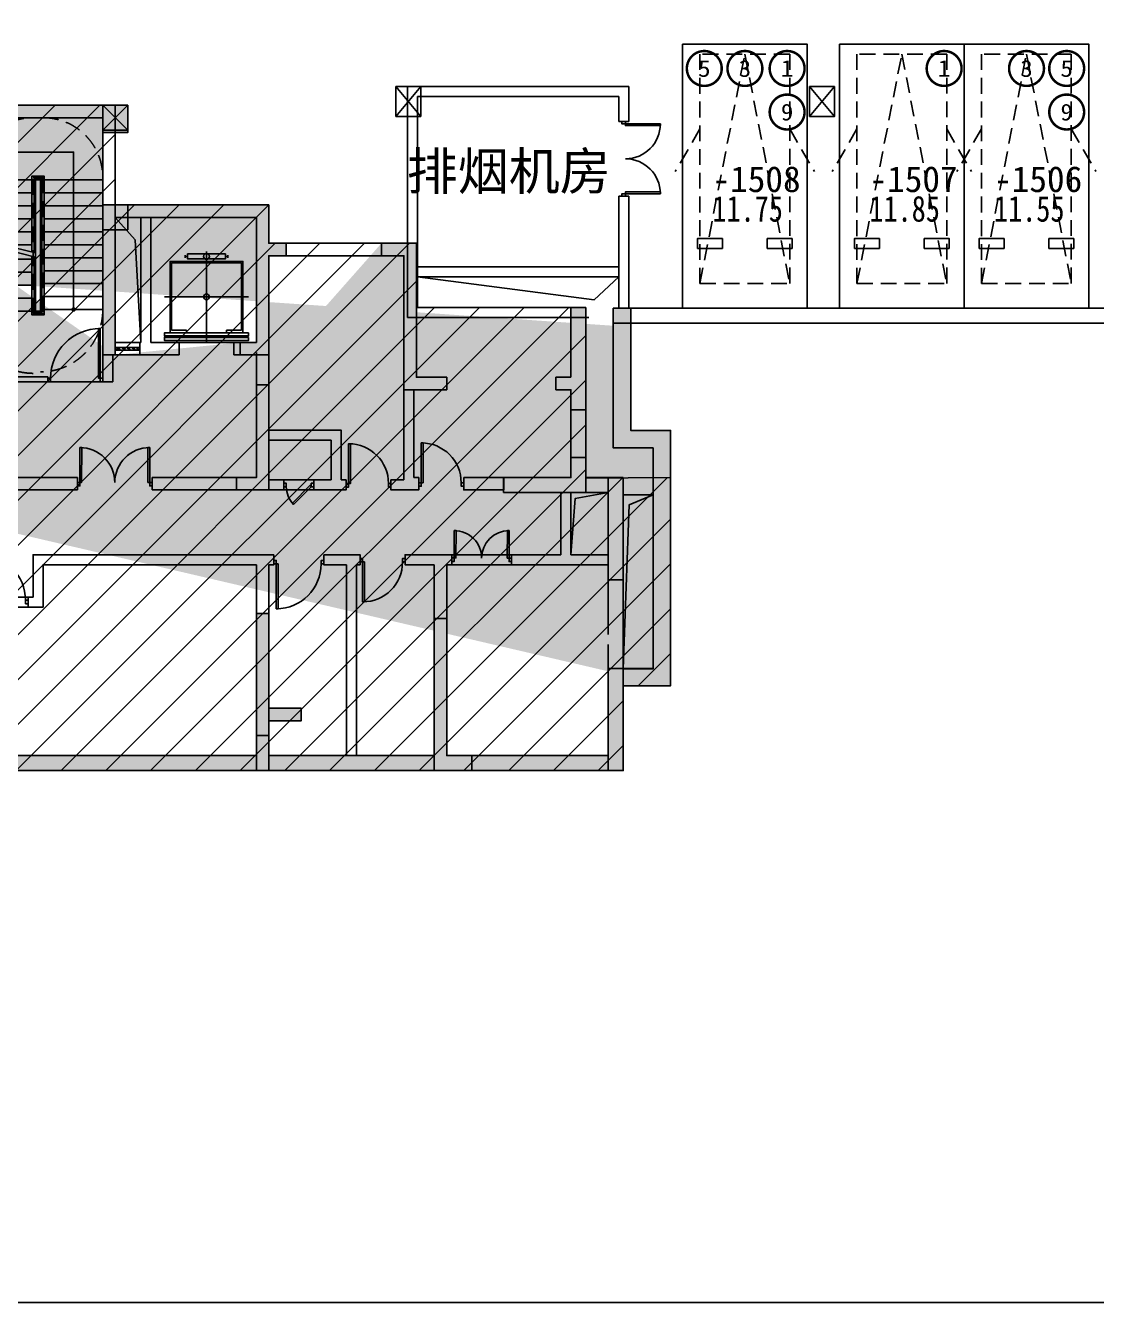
# Model space of a CAD drawing. Header units: millimetres. Extents: x 693907 to 1906102, y -24098 to 332602.
# Drawn here: x 770736 to 792222, y -24098 to 1524 of the extents above; entities that cross this region are included whole.
import ezdxf
from ezdxf.enums import TextEntityAlignment as Align

# ---------------------------------------------------------------- set-up
doc = ezdxf.new("R2010")
doc.units = ezdxf.units.MM
doc.header["$LTSCALE"] = 100
for name, pattern in [('A6-DK-B1F$0$HIDDEN2', [4.7625, 3.175, -1.5875]), ('X-CORE-BF$0$HIDDEN2', [4.7625, 3.175, -1.5875]), ('X-CORE-BF$0$XG-14CORE-SF$0$X1-CORE-SF$0$HIDDEN2', [4.7625, 3.175, -1.5875])]:
    doc.linetypes.add(name, pattern=pattern)
doc.layers.get('Defpoints').update_dxf_attribs({"color": 189})
for name, color, linetype in [('-ACO-TTLB', 153, 'Continuous'), ('18#-W-B1F$0$S-WALL-S', 4, 'Continuous'), ('18#-WTC-B1F$0$S-HATCH-X', 251, 'Continuous'), ('18#-WTC-B1F$0$S-WALL-S', 4, 'Continuous'), ('A-HATCH', 251, 'Continuous'), ('A-ROOM-IDEN', 31, 'Continuous'), ('A6-DK-B1F$0$A-CONC', 30, 'Continuous'), ('A6-DK-B1F$0$A-DOOR', 190, 'Continuous'), ('A6-DK-B1F$0$A-HOLE-FLOR', 242, 'Continuous'), ('A6-DK-B1F$0$A-PRKG', 175, 'A6-DK-B1F$0$HIDDEN2'), ('A6-DK-B1F$0$A-PRKG-SIGN', 252, 'Continuous'), ('A6-DK-B1F$0$A-WALL', 2, 'Continuous'), ('A6-W-B1$0$S-WALL-S', 4, 'Continuous'), ('a_parking_number', 120, 'Continuous'), ('a_parking_price', 211, 'Continuous'), ('X-BF-18$0$A-DOOR', 190, 'Continuous'), ('X-BF-18$0$A-ROOF', 140, 'Continuous'), ('X-BF-18$0$A-WALL', 2, 'Continuous'), ('X-BF-18$0$xref(dwg引用图层)', 7, 'Continuous'), ('X-BF-18$0$XU-CORE-1F-N$0$A-DOOR', 190, 'Continuous'), ('X-BF-18$0$XU-CORE-SF$0$A-DOOR', 190, 'Continuous'), ('X-BF-18$0$XU-CORE-SF$0$XU-CORE-SF$0$A-STAIR', 142, 'Continuous'), ('X-CORE-BF$0$A-HOLE-FLOR', 242, 'Continuous'), ('X-CORE-BF$0$A-INDEX', 134, 'Continuous'), ('X-CORE-BF$0$A-RAIL', 55, 'Continuous'), ('X-CORE-BF$0$A-STAIR', 142, 'Continuous'), ('X-CORE-BF$0$A-WALL', 2, 'Continuous'), ('X-CORE-BF$0$XU-CORE-28F-1F$0$A-STAIR', 142, 'Continuous'), ('X-CORE-BF$0$XU-CORE-SF$0$A-EVTR', 193, 'Continuous'), ('X-CORE-BF$0$XU-CORE-SF$0$XU-CORE-SF$0$A-DOOR', 190, 'Continuous'), ('X-CORE-BF$0$XU-CORE-SF$0$XU-CORE-SF$0$A-SILL', 135, 'Continuous'), ('X-CORE-BF$0$XU-CORE-SF$0$XU-CORE-SF$0$A-STAIR', 142, 'Continuous'), ('X-CORE-BF$0$XU-CORE-SF$0$XU-CORE-SF$0$A-WIND', 126, 'Continuous'), ('xref(dwg引用图层)', 7, 'Continuous')]:
    doc.layers.add(name, color=color, linetype=linetype)
doc.layers.add('A6-W-B1$0$S-EDIT', color=241, linetype='Continuous', plot=False)
doc.layers.add('X-CORE-BF$0$XG-14CORE-SF$0$X1-CORE-SF$0$-ACO-PLTW', color=220, linetype='X-CORE-BF$0$XG-14CORE-SF$0$X1-CORE-SF$0$HIDDEN2', plot=False)
doc.layers.add('LVTRY', color=6, linetype='Continuous', lineweight=18)
doc.layers.add('PUB_TEXT', color=7, linetype='Continuous', lineweight=15)
doc.layers.add('yichutu', color=7, linetype='Continuous', true_color=0xffffff, plot=False)
doc.styles.add('-黑体', font='simhei.ttf')
doc.styles.add('华文细黑', font='STXIHEI.TTF')
doc.styles.add('黑体', font='simhei.ttf', dxfattribs={"width": 0.8})

# ---------------------------------------------------------------- blocks, each defined once
blk = doc.blocks.new('*U312')
at = {"color": 0, "linetype": 'ByBlock', "lineweight": -2}
for points in [[(-1000, -35), (-950, -35), (-950, 35), (-1000, 35)], [(-50, -35), (0, -35), (0, 35), (-50, 35)], [(-85, -935), (-85, -35), (-50, -35), (-50, -935)]]:
    blk.add_lwpolyline(points, close=True, dxfattribs=at)
blk.add_arc((-50, -35), 900, 180, 270, dxfattribs=at)
blk = doc.blocks.new('*U320')
at = {"linetype": 'ByBlock', "lineweight": -2}
for points in [[(0, -35), (50, -35), (50, 35), (0, 35)], [(1450, -36), (1500, -36), (1500, 34), (1450, 34)], [(84, -735), (85, -35), (50, -35), (49, -735)], [(1414, -736), (1415, -36), (1450, -36), (1449, -736)]]:
    blk.add_lwpolyline(points, close=True, dxfattribs=at)
for centre, start, end in [((50, -35), 269.9503, 359.9503), ((1450, -36), 179.9503, 269.9503)]:
    blk.add_arc(centre, 700, start, end, dxfattribs=at)
blk = doc.blocks.new('*U321')
at = {"linetype": 'ByBlock', "lineweight": -2}
for points in [[(0, -35), (50, -35), (50, 35), (0, 35)], [(1150, -36), (1200, -36), (1200, 34), (1150, 34)], [(84, -585), (85, -35), (50, -35), (49, -585)], [(1114, -586), (1115, -36), (1150, -36), (1149, -586)]]:
    blk.add_lwpolyline(points, close=True, dxfattribs=at)
for centre, start, end in [((50, -35), 269.9503, 359.9503), ((1150, -36), 179.9503, 269.9503)]:
    blk.add_arc(centre, 550, start, end, dxfattribs=at)
blk = doc.blocks.new('*U322')
at = {"color": 0, "linetype": 'ByBlock', "lineweight": -2}
for points in [[(-85, 835), (-85, 35), (-50, 35), (-50, 835)], [(-900, 35), (-850, 35), (-850, -35), (-900, -35)], [(-50, 35), (0, 35), (0, -35), (-50, -35)]]:
    blk.add_lwpolyline(points, close=True, dxfattribs=at)
blk.add_arc((-50, 35), 800, 90, 180, dxfattribs=at)
blk = doc.blocks.new('*U323')
at = {"color": 0, "linetype": 'ByBlock', "lineweight": -2}
for points in [[(-85, 835), (-85, 35), (-50, 35), (-50, 835)], [(-900, 35), (-850, 35), (-850, -35), (-900, -35)], [(-50, 35), (0, 35), (0, -35), (-50, -35)]]:
    blk.add_lwpolyline(points, close=True, dxfattribs=at)
blk.add_arc((-50, 35), 800, 90, 180, dxfattribs=at)
blk = doc.blocks.new('*U316')
at = {"color": 0, "linetype": 'ByBlock', "lineweight": -2}
for points in [[(85, 935), (85, 35), (50, 35), (50, 935)], [(50, 35), (0, 35), (0, -35), (50, -35)], [(1000, 35), (950, 35), (950, -35), (1000, -35)]]:
    blk.add_lwpolyline(points, close=True, dxfattribs=at)
blk.add_arc((50, 35), 900, 360, 90, dxfattribs=at)
blk = doc.blocks.new('*U317')
at = {"color": 0, "linetype": 'ByBlock', "lineweight": -2}
for points in [[(-900, -35), (-850, -35), (-850, 35), (-900, 35)], [(-50, -35), (0, -35), (0, 35), (-50, 35)], [(-85, -835), (-85, -35), (-50, -35), (-50, -835)]]:
    blk.add_lwpolyline(points, close=True, dxfattribs=at)
blk.add_arc((-50, -35), 800, 180, 270, dxfattribs=at)
blk = doc.blocks.new('X-CORE-BF$0$XU-CORE-SF$0$A-EVTR-a')
for p, q in [((0, 1825), (0, 0)), ((-430, 1700), (-430, 1750)), ((-380, 1725), (-430, 1725)), ((380, 1725), (430, 1725)), ((430, 1700), (430, 1750)), ((844, 915), (-844, 915)), ((550, 0), (-550, 0))]:
    blk.add_line(p, q)
for points in [[(-731, 190), (-731, 1625), (731, 1625), (731, 190)], [(-700, 245), (-700, 1595), (700, 1595), (700, 245)], [(-400, 245), (-700, 245)], [(-400, 190), (-400, 245)], [(700, 245), (400, 245)], [(400, 245), (400, 190)]]:
    blk.add_lwpolyline(points)
for points in [[(-380, 1775), (380, 1775), (380, 1675), (-380, 1675)], [(844, 190), (844, 130), (-844, 130), (-844, 190)], [(844, 100), (844, 40), (-844, 40), (-844, 100)]]:
    blk.add_lwpolyline(points, close=True)
blk.add_circle((0, 1725), 60)
blk.add_ellipse((0, 915), major_axis=(-60.1, 0), ratio=0.918919, start_param=-1.570796, end_param=4.712389)
blk = doc.blocks.new('*U236')
for p, q in [((-25, 0), (-25, 490)), ((25, 0), (25, 490))]:
    blk.add_line(p, q)
for points in [[(25, 490), (-25, 490), (-25, 440), (25, 440)], [(25, 490), (-25, 490), (-25, 440), (25, 440)], [(22, 487), (-22, 487), (-22, 443), (22, 443)], [(22, 487), (-22, 487), (-22, 443), (22, 443)], [(16, 395), (13, 395), (13, 399), (-16, 445), (-16, 450), (-13, 450), (-13, 446), (16, 400), (16, 395)], [(16, 295), (13, 295), (13, 299), (-16, 345), (-16, 350), (-13, 350), (-13, 346), (16, 300), (16, 295)], [(25, 0), (-25, 0), (-25, 50), (25, 50)], [(25, 0), (-25, 0), (-25, 50), (25, 50)], [(22, 3), (-22, 3), (-22, 47), (22, 47)], [(22, 3), (-22, 3), (-22, 47), (22, 47)], [(16, 195), (13, 195), (13, 199), (-16, 245), (-16, 250), (-13, 250), (-13, 246), (16, 200), (16, 195)], [(16, 95), (13, 95), (13, 99), (-16, 145), (-16, 150), (-13, 150), (-13, 146), (16, 100), (16, 95)]]:
    blk.add_lwpolyline(points, close=True)
blk = doc.blocks.new('*U237')
at = {"color": 0, "linetype": 'ByBlock', "lineweight": -2}
for points in [[(-85, 1035), (-85, 35), (-50, 35), (-50, 1035)], [(-1100, 35), (-1050, 35), (-1050, -35), (-1100, -35)], [(-50, 35), (0, 35), (0, -35), (-50, -35)]]:
    blk.add_lwpolyline(points, close=True, dxfattribs=at)
blk.add_arc((-50, 35), 1000, 90, 180, dxfattribs=at)
blk = doc.blocks.new('*U234')
blk.add_line((0, 1146), (0, 0))
at = {"const_width": 20}
blk.add_lwpolyline([(-103, 1092), (0, 1146), (103, 1092)], dxfattribs=at)
at = {"const_width": 45}
blk.add_lwpolyline([(-6, -22, 1), (6, 22, 1)], format="xyb", close=True, dxfattribs=at)
blk = doc.blocks.new('*U235')
blk.add_lwpolyline([(0, 0), (0, 3158), (1425, 3158), (1425, 1402)])
at = {"const_width": 20}
blk.add_lwpolyline([(1528, 1456), (1425, 1402), (1322, 1456)], dxfattribs=at)
at = {"const_width": 45}
blk.add_lwpolyline([(-6, -22, 1), (6, 22, 1)], format="xyb", close=True, dxfattribs=at)
blk = doc.blocks.new('X-CORE-BF')
at = {"layer": 'X-CORE-BF$0$A-HOLE-FLOR'}
blk.add_lwpolyline([(10090, 11610), (9693, 11157), (9580, 9100)], dxfattribs=at)
at = {"layer": 'X-CORE-BF$0$A-INDEX'}
for points in [[(12940, 11208), (12380, 11068), (12371, 10942), (12332, 11097), (12322, 10971), (11690, 10813)], [(12329, 11055), (11690, 10896)], [(12374, 10984), (12940, 11126)]]:
    blk.add_lwpolyline(points, dxfattribs=at)
at = {"layer": 'X-CORE-BF$0$A-RAIL'}
for points in [[(11765, 10914), (11765, 12435), (11515, 12435), (11515, 9655), (11765, 9655), (11765, 10832)], [(11715, 10819), (11715, 9705), (11565, 9705), (11565, 12385), (11715, 12385), (11715, 10902)]]:
    blk.add_lwpolyline(points, dxfattribs=at)
at = {"layer": 'X-CORE-BF$0$A-STAIR'}
blk.add_lwpolyline([(11590, 12360), (11590, 9730), (11690, 9730), (11690, 12360)], close=True, dxfattribs=at)
at = {"layer": 'X-CORE-BF$0$A-STAIR', "linetype": 'X-CORE-BF$0$HIDDEN2'}
for centre, radius, start, end in [((11540, 12410), 1200, 89.7585, 182.388), ((11740, 12410), 1200, 357.612, 90.2415), ((11590, 9760), 1250, 180, 270), ((11740, 9680), 1200, 270, 1.6924)]:
    blk.add_arc(centre, radius, start, end, dxfattribs=at)
at = {"layer": 'X-CORE-BF$0$A-WALL'}
for p, q in [((12940, 13610), (10340, 13610)), ((10340, 13610), (10340, 8410)), ((12940, 8410), (12940, 13610)), ((9380, 11610), (7260, 11610)), ((7260, 11610), (7260, 9100)), ((9380, 9100), (9380, 11610)), ((10090, 11610), (9580, 11610)), ((9580, 11610), (9580, 9100)), ((10090, 9100), (10090, 11610)), ((13190, 10890), (13190, 8310)), ((7260, 9100), (7710, 9100)), ((7710, 9100), (7710, 8850)), ((8810, 8850), (8810, 9100)), ((8810, 9100), (9380, 9100)), ((9580, 9100), (9600, 9100)), ((9600, 9100), (9600, 8850)), ((10090, 8850), (10090, 9100)), ((10090, 9100), (10090, 9100)), ((7710, 8850), (7583, 8850)), ((9600, 8850), (8810, 8850)), ((10140, 8850), (10090, 8850)), ((10140, 8310), (10140, 8850)), ((13190, 8510), (13190, 8510)), ((13190, 8510), (13190, 8310)), ((10340, 8310), (10140, 8310)), ((10340, 8410), (10340, 8410)), ((10340, 8410), (10340, 8310)), ((11440, 8310), (11440, 8410)), ((11440, 8410), (12940, 8410)), ((11660, 8310), (11440, 8310)), ((11780, 8310), (11660, 8310)), ((11660, 8310), (11660, 8310)), ((13190, 8310), (11780, 8310)), ((11780, 8310), (11780, 8310))]:
    blk.add_line(p, q, dxfattribs=at)
for points in [[(13190, 10890), (13190, 13860), (10090, 13860), (10090, 11610)], [(7010, 9100), (7010, 10790)]]:
    blk.add_lwpolyline(points, dxfattribs=at)
at = {"layer": 'X-CORE-BF$0$XG-14CORE-SF$0$X1-CORE-SF$0$-ACO-PLTW'}
blk.add_lwpolyline([(11740, 12410), (11540, 12410), (11540, 9680), (11740, 9680)], close=True, dxfattribs=at)
at = {"layer": 'X-CORE-BF$0$XU-CORE-28F-1F$0$A-STAIR'}
for p, q in [((11715, 11580), (11690, 11580)), ((12940, 11580), (11765, 11580)), ((11715, 11320), (11690, 11320)), ((12940, 11320), (11765, 11320)), ((11715, 11060), (11690, 11060)), ((12329, 11060), (11765, 11060)), ((12380, 11060), (12341, 11060)), ((12940, 11030), (12557, 11030)), ((11715, 10770), (11690, 10770)), ((12940, 10770), (11765, 10770)), ((11715, 10510), (11690, 10510)), ((12940, 10510), (11765, 10510)), ((11715, 10250), (11690, 10250)), ((12940, 10250), (11765, 10250)), ((11715, 9990), (11690, 9990)), ((12940, 9990), (11765, 9990)), ((11715, 9730), (11690, 9730)), ((12940, 9730), (11765, 9730))]:
    blk.add_line(p, q, dxfattribs=at)
for points in [[(11515, 12360), (10340, 12360)], [(11590, 12360), (11565, 12360)], [(11690, 12360), (11715, 12360)], [(11765, 12360), (12940, 12360)], [(11515, 12100), (10340, 12100)], [(11590, 12100), (11565, 12100)], [(11690, 12100), (11715, 12100)], [(11765, 12100), (12940, 12100)], [(11515, 11840), (10340, 11840)], [(11590, 11840), (11565, 11840)], [(11690, 11840), (11715, 11840)], [(11765, 11840), (12940, 11840)], [(11515, 11580), (10340, 11580)], [(11590, 11580), (11565, 11580)], [(11515, 11320), (10340, 11320)], [(11590, 11320), (11565, 11320)], [(11515, 11060), (10340, 11060)], [(11590, 11060), (11565, 11060)], [(11515, 10800), (10340, 10800)], [(11590, 10800), (11565, 10800)], [(11515, 10540), (10340, 10540)], [(11590, 10540), (11565, 10540)], [(11515, 10280), (10340, 10280)], [(11590, 10280), (11565, 10280)], [(11515, 10020), (10340, 10020)], [(11590, 10020), (11565, 10020)], [(11515, 9760), (10340, 9760)], [(11590, 9760), (11565, 9760)]]:
    blk.add_lwpolyline(points, dxfattribs=at)
at = {"layer": 'X-CORE-BF$0$XU-CORE-SF$0$XU-CORE-SF$0$A-SILL'}
for points in [[(9600, 9100), (10090, 9100)], [(9600, 8850), (10090, 8850)]]:
    blk.add_lwpolyline(points, dxfattribs=at)
at = {"layer": 'X-CORE-BF$0$XU-CORE-SF$0$XU-CORE-SF$0$A-STAIR'}
blk.add_lwpolyline([(11440, 8310), (10340, 8310)], dxfattribs=at)
at = {"layer": 'X-CORE-BF$0$A-INDEX'}
blk.add_blockref('*U235', (10927, 9760), dxfattribs=at)
at = {"layer": 'X-CORE-BF$0$A-INDEX', "xscale": -1}
blk.add_blockref('*U234', (12352, 9730), dxfattribs=at)
at = {"layer": 'X-CORE-BF$0$XU-CORE-SF$0$A-EVTR', "xscale": -1}
blk.add_blockref('X-CORE-BF$0$XU-CORE-SF$0$A-EVTR-a', (8260, 9100), dxfattribs=at)
at = {"layer": 'X-CORE-BF$0$XU-CORE-SF$0$XU-CORE-SF$0$A-DOOR', "extrusion": (0, 0, -1), "zscale": -1}
blk.add_blockref('*U237', (-10340, 8345), dxfattribs=at)
at = {"layer": 'X-CORE-BF$0$XU-CORE-SF$0$XU-CORE-SF$0$A-WIND', "rotation": 270}
blk.add_blockref('*U236', (9600, 8973), dxfattribs=at)
blk = doc.blocks.new('*U314')
at = {"linetype": 'ByBlock', "lineweight": -2}
for points in [[(-428, 364), (-75, 10), (-50, 35), (-404, 389)], [(-600, 35), (-550, 35), (-550, -35), (-600, -35)], [(-50, 35), (0, 35), (0, -35), (-50, -35)]]:
    blk.add_lwpolyline(points, close=True, dxfattribs=at)
blk.add_arc((-50, 35), 500, 135, 180, dxfattribs=at)
blk = doc.blocks.new('X-BF-18')
at = {"layer": 'X-BF-18$0$A-ROOF', "color": 1, "linetype": 'Continuous', "ltscale": 0.5}
for points in [[(40200, 6090), (39450, 6090), (39450, 4840), (40200, 4840)], [(40500, 6040), (41100, 6040), (41100, 2550), (40500, 2550)]]:
    blk.add_lwpolyline(points, close=True, dxfattribs=at)
for points in [[(40200, 6090), (39534, 5967), (39450, 4840)], [(40500, 2550), (40621, 5843), (41100, 6040)]]:
    blk.add_lwpolyline(points, dxfattribs=at)
at = {"layer": 'X-BF-18$0$A-WALL'}
for p, q in [((36300, 8150), (36300, 7390)), ((36300, 7390), (36300, 6390)), ((37300, 6390), (38103, 6390)), ((38103, 6390), (38103, 6140)), ((38103, 6140), (37883, 6140)), ((37883, 6140), (37883, 6140)), ((31340, 4840), (30324, 4840)), ((30324, 4640), (31417, 4640)), ((31340, 4840), (33141, 4840)), ((33141, 4640), (31340, 4640))]:
    blk.add_line(p, q, dxfattribs=at)
for points in [[(33740, 11090), (35050, 11090), (35050, 11090), (36100, 11090), (36100, 11090)], [(33740, 10840), (34850, 10840), (34850, 10840), (36100, 10840)], [(31050, 6389), (33140, 6389), (33140, 8900)], [(33390, 6340), (33390, 8900)], [(36100, 7390), (36100, 8150)], [(39450, 6790), (39450, 7750)], [(39750, 6790), (39750, 7750)], [(34841, 6340), (34841, 7340), (33390, 7340)], [(36100, 6340), (36100, 7390)], [(34641, 7140), (33390, 7140)], [(34641, 6340), (34641, 7140)], [(24250, 6639), (24250, 6141), (29550, 6141)], [(27210, 6389), (29550, 6389)], [(29550, 6141), (29550, 6390)], [(31050, 6140), (31050, 6389)], [(33390, 6340), (33691, 6340), (33691, 6140)], [(34841, 6340), (34941, 6340), (34941, 6140), (34291, 6140)], [(34291, 6140), (34291, 6340), (34641, 6340)], [(36100, 6340), (35841, 6340), (35841, 6140), (36100, 6140)], [(36300, 6390), (36400, 6390), (36400, 6140), (36100, 6140)], [(37883, 6140), (37300, 6140), (37300, 6390)], [(31050, 6140), (33390, 6140)], [(33691, 6140), (33390, 6140)], [(39250, 4840), (39250, 6090)], [(39450, 4840), (39450, 6090)], [(40500, 6040), (41100, 6040), (41100, 2550), (40500, 2550)], [(30324, 4840), (28661, 4840), (28660, 3991), (28560, 3991), (28560, 3791), (28860, 3791), (28861, 4640), (30351, 4640)], [(33141, 4640), (33140, 690)], [(33491, 4840), (33141, 4840)], [(33491, 4840), (33491, 4640), (33391, 4640), (33390, 690)], [(34491, 4840), (35223, 4840), (35223, 4640), (35150, 4640)], [(34950, 4640), (34491, 4640), (34491, 4840)], [(34950, 810), (34950, 4640)], [(35150, 810), (35150, 4640)], [(36960, 4840), (36123, 4840), (36123, 4640), (36710, 4640)], [(36710, 3560), (36710, 4640)], [(37060, 4840), (37060, 4640), (36960, 4640)], [(36960, 4840), (37060, 4840)], [(36960, 3560), (36960, 4640)], [(39450, 4840), (40200, 4840), (40200, 4640), (38260, 4640), (38260, 4840), (39250, 4840)], [(40200, 4340), (40200, 3240)], [(40500, 4340), (40500, 2560)], [(40200, 3040), (40200, 2560)]]:
    blk.add_lwpolyline(points, dxfattribs=at)
at = {"layer": 'X-BF-18$0$XU-CORE-SF$0$XU-CORE-SF$0$A-STAIR'}
for points in [[(34291, 6340), (33691, 6340)], [(34291, 6140), (33691, 6140)], [(37060, 4840), (38260, 4840)], [(37060, 4640), (38260, 4640)], [(27560, 3991), (28560, 3991)], [(27560, 3791), (28560, 3791)]]:
    blk.add_lwpolyline(points, dxfattribs=at)
at = {"layer": 'X-BF-18$0$A-DOOR', "xscale": -1, "rotation": 180}
blk.add_blockref('*U314', (34291, 6240), dxfattribs=at)
at = {"layer": 'X-BF-18$0$xref(dwg引用图层)', "xscale": -1}
blk.add_blockref('X-CORE-BF', (40400, 0), dxfattribs=at)
at = {"layer": 'X-BF-18$0$XU-CORE-1F-N$0$A-DOOR', "rotation": 180}
for name, p in [('*U320', (31050, 6255)), ('*U321', (38260, 4739))]:
    blk.add_blockref(name, p, dxfattribs=at)
at = {"layer": 'X-BF-18$0$XU-CORE-SF$0$A-DOOR', "extrusion": (0, 0, -1), "zscale": -1}
for name, p in [('*U322', (-34941, 6233)), ('*U323', (-36400, 6250)), ('*U312', (-33491, 4692)), ('*U317', (-35223, 4730))]:
    blk.add_blockref(name, p, dxfattribs=at)
at = {"layer": 'X-BF-18$0$XU-CORE-SF$0$A-DOOR', "extrusion": (0, 0, -1), "xscale": -1, "zscale": -1}
blk.add_blockref('*U316', (-27560, 3891), dxfattribs=at)
blk = doc.blocks.new('18#-W-B1F$0$A$C2C875332')
at = {"layer": '18#-W-B1F$0$S-WALL-S', "color": 0, "linetype": 'ByBlock'}
blk.add_lwpolyline([(-4250, 8150), (-3440, 8150), (-3440, 8400), (-4000, 8400), (-4000, 11090), (-4650, 11090), (-4650, 10840), (-4250, 10840)], close=True, dxfattribs=at)
blk = doc.blocks.new('18#-W-B1F', base_point=(-68204, -144150))
at = {"layer": '18#-W-B1F$0$S-WALL-S', "color": 0, "linetype": 'ByBlock'}
for points in [[(-57864, -130290), (-57864, -130840), (-58364, -130840), (-58364, -130290)], [(-38144, -130290), (-38144, -130840), (-37644, -130840), (-37644, -130290)], [(-57864, -132290), (-57864, -132790), (-58364, -132790), (-58364, -132290)], [(-38144, -132290), (-38144, -132790), (-37644, -132790), (-37644, -132290)], [(-64764, -136000), (-63904, -136000), (-63904, -133310), (-63454, -133310), (-63454, -133060), (-64154, -133060), (-64154, -135750), (-64764, -135750)], [(-31244, -136000), (-32104, -136000), (-32104, -133310), (-32554, -133310), (-32554, -133060), (-31854, -133060), (-31854, -135750), (-31244, -135750)], [(-67254, -135750), (-66954, -135750), (-66954, -136000), (-67254, -136000), (-67254, -136400), (-67554, -136400), (-67554, -134350), (-67254, -134350)], [(-48904, -135750), (-49254, -135750), (-49254, -136000), (-48904, -136000), (-48904, -136400), (-48654, -136400), (-48654, -134415), (-48904, -134415)], [(-47104, -135750), (-46754, -135750), (-46754, -136000), (-47104, -136000), (-47104, -136400), (-47354, -136400), (-47354, -134415), (-47104, -134415)], [(-28754, -135750), (-29054, -135750), (-29054, -136000), (-28754, -136000), (-28754, -136400), (-28454, -136400), (-28454, -134350), (-28754, -134350)], [(-60544, -137760), (-60944, -137760), (-60944, -135900), (-61194, -135900), (-61194, -138010), (-60544, -138010)], [(-35464, -137760), (-35064, -137760), (-35064, -135900), (-34814, -135900), (-34814, -138010), (-35464, -138010)], [(-67554, -136400), (-67254, -136400), (-67254, -137360), (-67554, -137360)], [(-67554, -137360), (-67554, -138060), (-65904, -138060), (-65904, -137760), (-67254, -137760), (-67254, -137360)], [(-55014, -137510), (-55014, -138010), (-55664, -138010), (-55664, -137510)], [(-48904, -137360), (-48904, -137760), (-50704, -137760), (-50704, -138010), (-48654, -138010), (-48654, -137360)], [(-47104, -137360), (-47104, -137760), (-45304, -137760), (-45304, -138010), (-47354, -138010), (-47354, -137360)], [(-40344, -137510), (-40344, -138010), (-40994, -138010), (-40994, -137510)], [(-28454, -137360), (-28454, -138060), (-30104, -138060), (-30104, -137760), (-28754, -137760), (-28754, -137360)], [(-68304, -137760), (-68304, -139810), (-68004, -139810), (-68004, -137760)], [(-68004, -137760), (-67554, -137760), (-67554, -138060), (-68004, -138060)], [(-28004, -137760), (-28454, -137760), (-28454, -138060), (-28004, -138060)], [(-27704, -137760), (-27704, -139810), (-28004, -139810), (-28004, -137760)], [(-65264, -143640), (-64514, -143640), (-64514, -140590), (-64764, -140590), (-64764, -143340), (-65264, -143340)], [(-60944, -142940), (-60944, -140490), (-61194, -140490), (-61194, -142390), (-61844, -142390), (-61844, -142640), (-61194, -142640), (-61194, -142940)], [(-55014, -140490), (-55264, -140490), (-55264, -142940), (-55014, -142940), (-55014, -142640), (-54364, -142640), (-54364, -142390), (-55014, -142390)], [(-50944, -143640), (-50944, -143340), (-51444, -143340), (-51444, -140590), (-51694, -140590), (-51694, -143640)], [(-45064, -143640), (-45064, -143340), (-44564, -143340), (-44564, -140590), (-44314, -140590), (-44314, -143640)], [(-40994, -140490), (-40744, -140490), (-40744, -142940), (-40994, -142940), (-40994, -142640), (-41644, -142640), (-41644, -142390), (-40994, -142390)], [(-35064, -142940), (-35064, -140490), (-34814, -140490), (-34814, -142390), (-34164, -142390), (-34164, -142640), (-34814, -142640), (-34814, -142940)], [(-30744, -143640), (-31494, -143640), (-31494, -140590), (-31244, -140590), (-31244, -143340), (-30744, -143340)], [(-68004, -143640), (-68004, -141590), (-68304, -141590), (-68304, -143640)], [(-28004, -143640), (-28004, -141590), (-27704, -141590), (-27704, -143640)], [(-61194, -142940), (-60944, -142940), (-60944, -143640), (-61194, -143640)], [(-55264, -142940), (-55014, -142940), (-55014, -143640), (-55264, -143640)], [(-40744, -142940), (-40994, -142940), (-40994, -143640), (-40744, -143640)], [(-34814, -142940), (-35064, -142940), (-35064, -143640), (-34814, -143640)], [(-65264, -143340), (-68004, -143340), (-68004, -143640), (-65264, -143640)], [(-64514, -143640), (-61194, -143640), (-61194, -143340), (-64514, -143340)], [(-55264, -143340), (-60944, -143340), (-60944, -143640), (-55264, -143640)], [(-55014, -143340), (-51694, -143340), (-51694, -143640), (-55014, -143640)], [(-45064, -143340), (-50944, -143340), (-50944, -143640), (-45064, -143640)], [(-40994, -143340), (-44314, -143340), (-44314, -143640), (-40994, -143640)], [(-40744, -143340), (-35064, -143340), (-35064, -143640), (-40744, -143640)], [(-31494, -143640), (-34814, -143640), (-34814, -143340), (-31494, -143340)], [(-30744, -143340), (-28004, -143340), (-28004, -143640), (-30744, -143640)]]:
    blk.add_lwpolyline(points, close=True, dxfattribs=at)
for points in [[(-57864, -130290), (-57864, -130540), (-55264, -130540), (-55264, -136160), (-55014, -136160), (-55014, -133310), (-54664, -133310), (-54664, -133060), (-55014, -133060), (-55014, -130290), (-57864, -130290), (-57864, -130290)], [(-38144, -130290), (-38144, -130540), (-40744, -130540), (-40744, -135640), (-40744, -136160), (-40994, -136160), (-40994, -133310), (-41344, -133310), (-41344, -133060), (-40994, -133060), (-40994, -130290), (-38144, -130290), (-38144, -130290)], [(-58364, -132290), (-61194, -132290), (-61194, -133060), (-61544, -133060), (-61544, -133310), (-61194, -133310), (-61194, -135300), (-60621, -135300), (-60621, -135050), (-60944, -135050), (-60944, -132540), (-58364, -132540), (-58364, -132290)], [(-37644, -132290), (-34814, -132290), (-34814, -133060), (-34464, -133060), (-34464, -133310), (-34814, -133310), (-34814, -135300), (-35387, -135300), (-35387, -135050), (-35064, -135050), (-35064, -132540), (-37644, -132540), (-37644, -132290)], [(-58114, -132790), (-58114, -135300), (-57864, -135300), (-57864, -132790), (-58114, -132790)], [(-37894, -132790), (-38144, -132790), (-38144, -135300), (-37894, -135300), (-37894, -132790)], [(-26754, -141940), (-27704, -141940), (-27704, -141590), (-27104, -141590), (-27104, -138110), (-27104, -137760), (-27104, -137165), (-27904, -137165), (-27904, -134365), (-27554, -134365), (-27554, -136815), (-26754, -136815), (-26754, -141940)]]:
    blk.add_lwpolyline(points, dxfattribs=at)
blk.add_blockref('18#-W-B1F$0$A$C2C875332', (-48004, -144150), dxfattribs=at)
at = {"layer": '18#-W-B1F$0$S-WALL-S', "color": 0, "linetype": 'ByBlock', "xscale": -1}
blk.add_blockref('18#-W-B1F$0$A$C2C875332', (-48004, -144150), dxfattribs=at)
blk = doc.blocks.new('18#-WTC-B1F', base_point=(-68204, -144150))
at = {"layer": '18#-WTC-B1F$0$S-HATCH-X'}
h = blk.add_hatch(color=256, dxfattribs=at)
h.dxf.hatch_style = 1
h.paths.add_polyline_path([(-40744, -130540), (-38144, -130540), (-38144, -130290), (-40994, -130290), (-40994, -133060), (-41344, -133060), (-41344, -133310), (-40994, -133310), (-40994, -136160), (-40744, -136160), (-40744, -135640)])
h = blk.add_hatch(color=256, dxfattribs=at)
h.dxf.hatch_style = 1
h.paths.add_polyline_path([(-37644, -130290), (-38144, -130290), (-38144, -130540), (-38144, -130840), (-37644, -130840)])
h = blk.add_hatch(color=256, dxfattribs=at)
h.dxf.hatch_style = 1
h.paths.add_polyline_path([(-28004, -137760), (-28454, -137760), (-28454, -138060), (-28004, -138060)], flags=16)
edge = h.paths.add_edge_path(flags=16)
edge.add_line((-45304, -137760), (-45304, -138010))
edge.add_line((-45304, -138010), (-47354, -138010))
edge.add_line((-47354, -138010), (-47354, -137360))
edge.add_line((-47354, -137360), (-47104, -137360))
edge.add_line((-35464, -137710), (-35064, -137710))
edge.add_line((-35064, -137710), (-35064, -135900))
edge = h.paths.add_edge_path(flags=16)
edge.add_line((-35064, -135900), (-34814, -135900))
edge.add_line((-34814, -135900), (-34814, -137960))
edge.add_line((-34814, -137960), (-35464, -137960))
edge.add_line((-35464, -137960), (-35464, -137710))
edge.add_line((-31244, -136000), (-32104, -136000))
edge.add_line((-32104, -136000), (-32104, -133310))
edge.add_line((-32104, -133310), (-32554, -133310))
edge.add_line((-32554, -133310), (-32554, -133060))
edge = h.paths.add_edge_path(flags=16)
edge.add_line((-30104, -138060), (-30104, -137760))
edge.add_line((-30104, -137760), (-28754, -137760))
edge.add_line((-28754, -137760), (-28754, -137360))
edge.add_line((-28754, -137360), (-28454, -137360))
h.paths.add_polyline_path([(-27704, -137760), (-27704, -139810), (-28004, -139810), (-28004, -137760)], flags=16)
edge = h.paths.add_edge_path(flags=16)
edge.add_line((-31494, -140590), (-31244, -140590))
edge = h.paths.add_edge_path(flags=16)
edge.add_line((-31244, -140590), (-31244, -143340))
h.paths.add_polyline_path([(-28754, -135750), (-29054, -135750), (-29054, -136000), (-28754, -136000), (-28754, -136400), (-28454, -136400), (-28454, -134350), (-28754, -134350)], flags=16)
edge = h.paths.add_edge_path(flags=16)
edge.add_line((-35387, -135050), (-35064, -135050))
edge.add_line((-35064, -135050), (-35064, -132540))
edge.add_line((-35064, -132540), (-37894, -132540))
edge.add_line((-37894, -132540), (-37894, -135300))
edge = h.paths.add_edge_path(flags=16)
edge.add_line((-37894, -135300), (-38144, -135300))
edge.add_line((-38144, -135300), (-38144, -130540))
edge.add_line((-38144, -130540), (-40744, -130540))
edge.add_line((-40744, -130540), (-40744, -133310))
edge = h.paths.add_edge_path(flags=16)
edge.add_line((-48654, -138010), (-48654, -137360))
edge.add_line((-48654, -137360), (-48904, -137360))
edge.add_line((-60544, -137710), (-60944, -137710))
edge.add_line((-60944, -137710), (-60944, -135900))
edge.add_line((-60944, -135900), (-61194, -135900))
edge.add_line((-61194, -135900), (-61194, -137960))
edge.add_line((-61194, -137960), (-60544, -137960))
edge.add_line((-60544, -137960), (-60544, -137710))
edge = h.paths.add_edge_path()
edge.add_line((-27904, -134715), (-27554, -134715))
edge.add_line((-27554, -134715), (-27554, -136815))
edge.add_line((-27554, -136815), (-26754, -136815))
edge.add_line((-26754, -136815), (-26754, -141940))
edge.add_line((-52254, -136000), (-51444, -136000))
edge.add_line((-51444, -136000), (-51444, -135750))
edge.add_line((-51444, -135750), (-52004, -135750))
edge.add_line((-52004, -135750), (-52004, -133060))
h = blk.add_hatch(color=256, dxfattribs=at)
h.dxf.hatch_style = 1
h.paths.add_polyline_path([(-38144, -132290), (-37644, -132290), (-37644, -132790), (-38144, -132790)])
h = blk.add_hatch(color=256, dxfattribs=at)
h.dxf.hatch_style = 1
h.paths.add_polyline_path([(-34814, -132290), (-37644, -132290), (-37644, -132540), (-35064, -132540), (-35064, -135050), (-35387, -135050), (-35387, -135300), (-34814, -135300), (-34814, -133310), (-34464, -133310), (-34464, -133060), (-34814, -133060)])
h = blk.add_hatch(color=256, dxfattribs=at)
h.dxf.hatch_style = 1
h.paths.add_polyline_path([(-37894, -132790), (-38144, -132790), (-38144, -135300), (-37894, -135300)])
h = blk.add_hatch(color=256, dxfattribs=at)
h.dxf.hatch_style = 1
h.paths.add_polyline_path([(-28004, -137760), (-28454, -137760), (-28454, -138060), (-28004, -138060)], flags=16)
edge = h.paths.add_edge_path()
edge.add_line((-30744, -143340), (-28004, -143340))
edge.add_line((-28004, -143340), (-28004, -143640))
edge.add_line((-28004, -143640), (-30744, -143640))
edge.add_line((-30744, -143640), (-30744, -143340))
edge.add_line((-47104, -137360), (-47104, -137760))
edge.add_line((-47104, -137760), (-45304, -137760))
edge = h.paths.add_edge_path(flags=16)
edge.add_line((-45304, -137760), (-45304, -138010))
edge.add_line((-45304, -138010), (-47354, -138010))
edge.add_line((-47354, -138010), (-47354, -137360))
edge.add_line((-47354, -137360), (-47104, -137360))
edge.add_line((-35464, -137710), (-35064, -137710))
edge.add_line((-35064, -137710), (-35064, -135900))
edge = h.paths.add_edge_path(flags=16)
edge.add_line((-35064, -135900), (-34814, -135900))
edge.add_line((-34814, -135900), (-34814, -137960))
edge.add_line((-34814, -137960), (-35464, -137960))
edge.add_line((-35464, -137960), (-35464, -137710))
edge.add_line((-31244, -136000), (-32104, -136000))
edge.add_line((-32104, -136000), (-32104, -133310))
edge.add_line((-32104, -133310), (-32554, -133310))
edge.add_line((-32554, -133310), (-32554, -133060))
edge = h.paths.add_edge_path(flags=16)
edge.add_line((-30104, -138060), (-30104, -137760))
edge.add_line((-30104, -137760), (-28754, -137760))
edge.add_line((-28754, -137760), (-28754, -137360))
edge.add_line((-28754, -137360), (-28454, -137360))
edge = h.paths.add_edge_path(flags=16)
edge.add_line((-31494, -140590), (-31244, -140590))
edge = h.paths.add_edge_path(flags=16)
edge.add_line((-31244, -140590), (-31244, -143340))
h = blk.add_hatch(color=256, dxfattribs=at)
h.dxf.hatch_style = 1
h.paths.add_polyline_path([(-28004, -137760), (-28454, -137760), (-28454, -138060), (-28004, -138060)], flags=16)
edge = h.paths.add_edge_path(flags=16)
edge.add_line((-35064, -135900), (-34814, -135900))
edge.add_line((-34814, -135900), (-34814, -137960))
edge.add_line((-34814, -137960), (-35464, -137960))
edge.add_line((-35464, -137960), (-35464, -137710))
edge.add_line((-31244, -136000), (-32104, -136000))
edge.add_line((-32104, -136000), (-32104, -133310))
edge.add_line((-32104, -133310), (-32554, -133310))
edge.add_line((-32554, -133310), (-32554, -133060))
edge = h.paths.add_edge_path(flags=17)
edge.add_line((-32554, -133060), (-31854, -133060))
edge.add_line((-31854, -133060), (-31854, -135750))
edge.add_line((-31854, -135750), (-31244, -135750))
edge.add_line((-31244, -135750), (-31244, -136000))
edge.add_line((-28454, -137360), (-28454, -138060))
edge.add_line((-28454, -138060), (-30104, -138060))
edge = h.paths.add_edge_path(flags=16)
edge.add_line((-30104, -138060), (-30104, -137760))
edge.add_line((-30104, -137760), (-28754, -137760))
edge.add_line((-28754, -137760), (-28754, -137360))
edge.add_line((-28754, -137360), (-28454, -137360))
h.paths.add_polyline_path([(-28754, -135750), (-29054, -135750), (-29054, -136000), (-28754, -136000), (-28754, -136400), (-28454, -136400), (-28454, -134350), (-28754, -134350)], flags=16)
h = blk.add_hatch(color=256, dxfattribs=at)
h.dxf.hatch_style = 1
h.paths.add_polyline_path([(-31854, -133060), (-32554, -133060), (-32554, -133310), (-32104, -133310), (-32104, -136000), (-31244, -136000), (-31244, -135750), (-31854, -135750)])
h = blk.add_hatch(color=256, dxfattribs=at)
h.dxf.hatch_style = 1
h.paths.add_polyline_path([(-27554, -134365), (-27904, -134365), (-27904, -137165), (-27104, -137165), (-27104, -137760), (-27104, -138110), (-27104, -141590), (-27704, -141590), (-27704, -141940), (-26754, -141940), (-26754, -136815), (-27554, -136815)])
h = blk.add_hatch(color=256, dxfattribs=at)
h.dxf.hatch_style = 1
h.paths.add_polyline_path([(-27704, -137760), (-27704, -139810), (-28004, -139810), (-28004, -137760)], flags=16)
edge = h.paths.add_edge_path(flags=17)
edge.add_line((-26754, -141940), (-27704, -141940))
edge.add_line((-27704, -141940), (-27704, -141590))
edge.add_line((-27704, -141590), (-27104, -141590))
edge.add_line((-27104, -141590), (-27104, -138110))
edge.add_line((-27104, -138110), (-27104, -137760))
edge.add_line((-27104, -137760), (-27104, -137165))
edge.add_line((-27104, -137165), (-27904, -137165))
edge.add_line((-27904, -137165), (-27904, -134715))
h = blk.add_hatch(color=256, dxfattribs=at)
h.dxf.hatch_style = 1
h.paths.add_polyline_path([(-34814, -135900), (-35064, -135900), (-35064, -137760), (-35464, -137760), (-35464, -138010), (-34814, -138010)])
h = blk.add_hatch(color=256, dxfattribs=at)
h.dxf.hatch_style = 1
h.paths.add_polyline_path([(-28454, -137760), (-28454, -137360), (-28754, -137360), (-28754, -137760), (-30104, -137760), (-30104, -138060), (-28454, -138060)])
h = blk.add_hatch(color=256, dxfattribs=at)
h.dxf.hatch_style = 1
h.paths.add_polyline_path([(-34814, -140490), (-35064, -140490), (-35064, -142940), (-34814, -142940), (-34814, -142640), (-34164, -142640), (-34164, -142390), (-34814, -142390)])
h = blk.add_hatch(color=256, dxfattribs=at)
h.dxf.hatch_style = 1
h.paths.add_polyline_path([(-31244, -140590), (-31494, -140590), (-31494, -143640), (-30744, -143640), (-30744, -143340), (-31244, -143340)])
h = blk.add_hatch(color=256, dxfattribs=at)
h.dxf.hatch_style = 1
h.paths.add_polyline_path([(-27704, -141590), (-28004, -141590), (-28004, -143640), (-27704, -143640)])
h = blk.add_hatch(color=256, dxfattribs=at)
h.dxf.hatch_style = 1
h.paths.add_polyline_path([(-34814, -142940), (-35064, -142940), (-35064, -143640), (-34814, -143640)], flags=17)
h = blk.add_hatch(color=256, dxfattribs=at)
h.dxf.hatch_style = 1
h.paths.add_polyline_path([(-40744, -143340), (-35064, -143340), (-35064, -143640), (-40744, -143640)], flags=17)
h = blk.add_hatch(color=256, dxfattribs=at)
h.dxf.hatch_style = 1
h.paths.add_polyline_path([(-31494, -143640), (-34814, -143640), (-34814, -143340), (-31494, -143340)], flags=17)
h = blk.add_hatch(color=256, dxfattribs=at)
h.dxf.hatch_style = 1
h.paths.add_polyline_path([(-28004, -143340), (-30744, -143340), (-30744, -143640), (-28004, -143640)])
at = {"layer": '18#-WTC-B1F$0$S-WALL-S', "color": 0, "linetype": 'ByBlock'}
blk.add_blockref('18#-W-B1F', (-68204, -144150), dxfattribs=at)
blk = doc.blocks.new('BF1')
at = {"layer": 'xref(dwg引用图层)'}
blk.add_blockref('18#-WTC-B1F', (10, -13935), dxfattribs=at)
blk = doc.blocks.new('A6-W-B1$0$Z-2')
at = {"layer": 'A6-W-B1$0$S-EDIT'}
for p, q in [((72869, 44139), (73369, 43539)), ((73369, 44139), (72869, 43539))]:
    blk.add_line(p, q, dxfattribs=at)
at = {"layer": 'A6-W-B1$0$S-WALL-S', "color": 0, "linetype": 'ByBlock', "lineweight": -2}
blk.add_lwpolyline([(73369, 44139), (72869, 44139), (72869, 43539), (73369, 43539), (73369, 44139)], dxfattribs=at)
blk = doc.blocks.new('A6-W-B1$0$Z-3')
at = {"layer": 'A6-W-B1$0$S-EDIT'}
for p, q in [((-250, 250), (250, -250)), ((250, 250), (-250, -250))]:
    blk.add_line(p, q, dxfattribs=at)
at = {"layer": 'A6-W-B1$0$S-WALL-S', "color": 0, "linetype": 'ByBlock', "lineweight": -2}
blk.add_lwpolyline([(250, 250), (-250, 250), (-250, -250), (250, -250), (250, 250)], dxfattribs=at)
blk = doc.blocks.new('A6-W-B1', base_point=(85957, 40190))
at = {"layer": 'A6-W-B1$0$S-WALL-S'}
blk.add_lwpolyline([(141067, 28465), (136617, 28465), (136617, 35740), (126268, 35740), (126268, 36040), (136967, 36040), (136967, 28815), (141067, 28815), (141067, 28515)], dxfattribs=at)
for name, p in [('A6-W-B1$0$Z-2', (49038, -3650)), ('A6-W-B1$0$Z-2', (57338, -3650)), ('A6-W-B1$0$Z-3', (116277, 39865))]:
    blk.add_blockref(name, p, dxfattribs=at)
blk = doc.blocks.new('yct-1189-841-356700-252300-300-0.0')
at = {"layer": 'yichutu', "color": 7, "true_color": 0xffffff}
blk.add_lwpolyline([(0, 0), (0, 252300), (356700, 252300), (356700, 0)], close=True, dxfattribs=at)
blk = doc.blocks.new('dttc')
at = {"layer": 'A-HATCH'}
h = blk.add_hatch(dxfattribs=at)
h.set_pattern_fill('ANSI31', color=256, scale=200)
h.paths.add_polyline_path([(7020, -2075), (7020, -9025), (16148, -9025), (16148, -7795), (20110, -7795), (20114, -13425), (40510, -13425), (40510, -11725), (41460, -11725), (41460, -7545), (39760, -7555), (39760, -4135), (36360, -4135), (36360, -2845), (33400, -2845), (33400, -2075), (30320, -2075), (30320, -75), (27220, -75), (27220, -2845), (24210, -2845), (24210, -4250), (16210, -4250), (16210, -2845), (13200, -2845), (13200, -75), (10100, -75), (10100, -2075)])
blk.add_lwpolyline([(20114, -13425), (40510, -13425), (40510, -11725), (41460, -11725), (41460, -7545), (39760, -7555), (39760, -4135), (36360, -4135), (36360, -2845), (33400, -2845), (33400, -2075), (30320, -2075), (30320, -75), (27220, -75)], dxfattribs=at)
blk = doc.blocks.new('A6-DK-B1F$0$标准车位')
blk.add_lwpolyline([(350, 4600), (1250, 0), (2150, 4600)])
blk.add_lwpolyline([(350, 4600), (2150, 4600), (2150, 0), (350, 0)], close=True)
at = {"layer": 'A6-DK-B1F$0$A-PRKG-SIGN'}
for points in [[(0, -200), (2500, -200), (2500, 5100), (0, 5100)], [(300, 3900), (800, 3900), (800, 3700), (300, 3700)], [(2200, 3900), (1700, 3900), (1700, 3700), (2200, 3700)]]:
    blk.add_lwpolyline(points, close=True, dxfattribs=at)
at = {"layer": 'Defpoints', "color": 8, "linetype": 'A6-DK-B1F$0$HIDDEN2', "extrusion": (-5.18032e-09, 4.96178e-22, 1), "elevation": 0}
for points in [[(350, 1500), (-145, 2357)], [(2150, 1500), (2645, 2357)]]:
    blk.add_lwpolyline(points, dxfattribs=at)
blk = doc.blocks.new('*U442')
at = {"linetype": 'ByBlock', "lineweight": -2}
for points in [[(0, -35), (50, -35), (50, 35), (0, 35)], [(1450, -35), (1500, -35), (1500, 35), (1450, 35)], [(85, -735), (85, -35), (50, -35), (50, -735)], [(1415, -735), (1415, -35), (1450, -35), (1450, -735)]]:
    blk.add_lwpolyline(points, close=True, dxfattribs=at)
for centre, start, end in [((50, -35), 270, 0), ((1450, -35), 180, 270)]:
    blk.add_arc(centre, 700, start, end, dxfattribs=at)

msp = doc.modelspace()

# ---------------------------------------------------------------- linework, layer by layer
at = {"layer": 'A6-DK-B1F$0$A-CONC'}
for p, q in [((782527.1, -6950, 0), (782527.1, -4150, 0)), ((793226.9, -4150), (782536.2, -4150, 0)), ((792926.9, -4450), (782877.1, -4450, 0)), ((782877.1, -6600, 0), (782877.1, -4450, 0)), ((782877.1, -6600, 0), (783676.9, -6600)), ((783676.9, -9175.8), (783676.9, -6600)), ((782527.1, -6950, 0), (783326.9, -6950)), ((783326.9, -8971), (783326.9, -6950))]:
    msp.add_line(p, q, dxfattribs=at)
at = {"layer": 'A6-DK-B1F$0$A-HOLE-FLOR', "elevation": 0}
msp.add_lwpolyline([(778597.3, -3520), (782143.1, -3980.9), (782637.1, -3520)], dxfattribs=at)
at = {"layer": 'A6-DK-B1F$0$A-WALL'}
for p, q in [((778397.3, 300, 0), (782837.1, 300, 0)), ((778397.3, -4335, 0), (778397.3, 300, 0)), ((782837.1, -400, 0), (782837.1, 300, 0)), ((778597.3, 100, 0), (782637.1, 100, 0)), ((778597.3, -4135, 0), (778597.3, 100, 0)), ((782637.1, -400, 0), (782637.1, 100, 0)), ((782637.1, -400, 0), (782837.1, -400, 0)), ((782637.1, -4150, 0), (782637.1, -1900, 0)), ((782637.1, -1900, 0), (782837.1, -1900, 0)), ((782837.1, -4150, 0), (782837.1, -1900, 0)), ((778597.3, -3320), (782637.1, -3320, 0)), ((778597.3, -3520), (782637.1, -3520, 0)), ((778397.3, -4335, 0), (782037.1, -4335, 0)), ((778597.3, -4135, 0), (781837.1, -4135, 0))]:
    msp.add_line(p, q, dxfattribs=at)
at = {"layer": 'LVTRY', "color": 6, "const_width": 50}
for points in [[(784704.1, 662.5, 1), (784004.1, 662.5, 1)], [(785518.8, 662.5, 1), (784818.8, 662.5, 1)], [(786365.7, 662.5, 1), (785665.7, 662.5, 1)], [(789515.7, 662.5, 1), (788815.7, 662.5, 1)], [(791168.8, 662.5, 1), (790468.8, 662.5, 1)], [(791974.5, 662.5, 1), (791274.5, 662.5, 1)], [(786365.7, -211.6, 1), (785665.7, -211.6, 1)], [(791974.5, -211.6, 1), (791274.5, -211.6, 1)]]:
    msp.add_lwpolyline(points, format="xyb", close=True, dxfattribs=at)

# ---------------------------------------------------------------- block references
at = {"layer": '-ACO-TTLB'}
for name in ['BF1', 'dttc']:
    msp.add_blockref(name, (742216.9, 0), dxfattribs=at)
at = {"layer": 'A6-DK-B1F$0$A-DOOR', "rotation": 90}
msp.add_blockref('*U442', (782737.1, -1900, 0), dxfattribs=at)
at = {"layer": 'A6-DK-B1F$0$A-PRKG', "linetype": 'ByBlock', "extrusion": (-5.18032e-09, -4.99113e-22, -1), "zscale": -1, "rotation": 180}
for p in [(-783916.9, 950, 0), (-787066.9, 950, 0), (-789566.9, 950, 0)]:
    msp.add_blockref('A6-DK-B1F$0$标准车位', p, dxfattribs=at)
at = {"layer": 'xref(dwg引用图层)'}
for name, p in [('A6-W-B1', (742216.9, 0)), ('X-BF-18', (742226.9, -13935))]:
    msp.add_blockref(name, p, dxfattribs=at)
at = {"layer": 'yichutu', "rotation": 90}
msp.add_blockref('yct-1189-841-356700-252300-300-0.0', (961206.7, -24097.9), dxfattribs=at)

# ---------------------------------------------------------------- texts
at = {"layer": 'A-ROOM-IDEN', "style": '华文细黑'}
msp.add_text('排烟机房', height=750, dxfattribs=at).set_placement((780429.9, -1772.5), align=Align.CENTER)
at = {"layer": 'a_parking_number', "style": '华文细黑'}
for s, p in [('-1508', (785402.7, -1562, 0)), ('-1507', (788552.7, -1562, 0)), ('-1506', (791052.7, -1562, 0))]:
    msp.add_text(s, height=520, dxfattribs=at).set_placement(p, align=Align.MIDDLE)
at = {"layer": 'a_parking_price', "style": '黑体', "width": 0.8}
for s, p in [('11.75', (784515.8, -2411.9)), ('11.85', (787665.8, -2411.9)), ('11.55', (790165.8, -2411.9))]:
    msp.add_text(s, height=520, dxfattribs=at).set_placement(p)
at = {"layer": 'PUB_TEXT', "color": 6, "style": '-黑体'}
for s, width, p, p2 in [('5', 1.048503, (784227.9, 494.7), (784480.4, 494.7)), ('3', 1.032317, (785044.5, 493.3), (785293.2, 493.3)), ('1', 1.065055, (785887.5, 496.2), (786144, 496.2)), ('1', 1.065055, (789037.5, 496.2), (789294, 496.2)), ('3', 1.032317, (790694.5, 493.3), (790943.2, 493.3)), ('5', 1.048503, (791498.2, 494.7), (791750.8, 494.7)), ('9', 1.032317, (785891.4, -380.8), (786140.1, -380.8)), ('9', 1.032317, (791500.2, -380.8), (791748.9, -380.8))]:
    msp.add_text(s, height=335, dxfattribs=dict(at, width=width)).set_placement(p, p2, align=Align.FIT)

doc.saveas('drawing.dxf')
